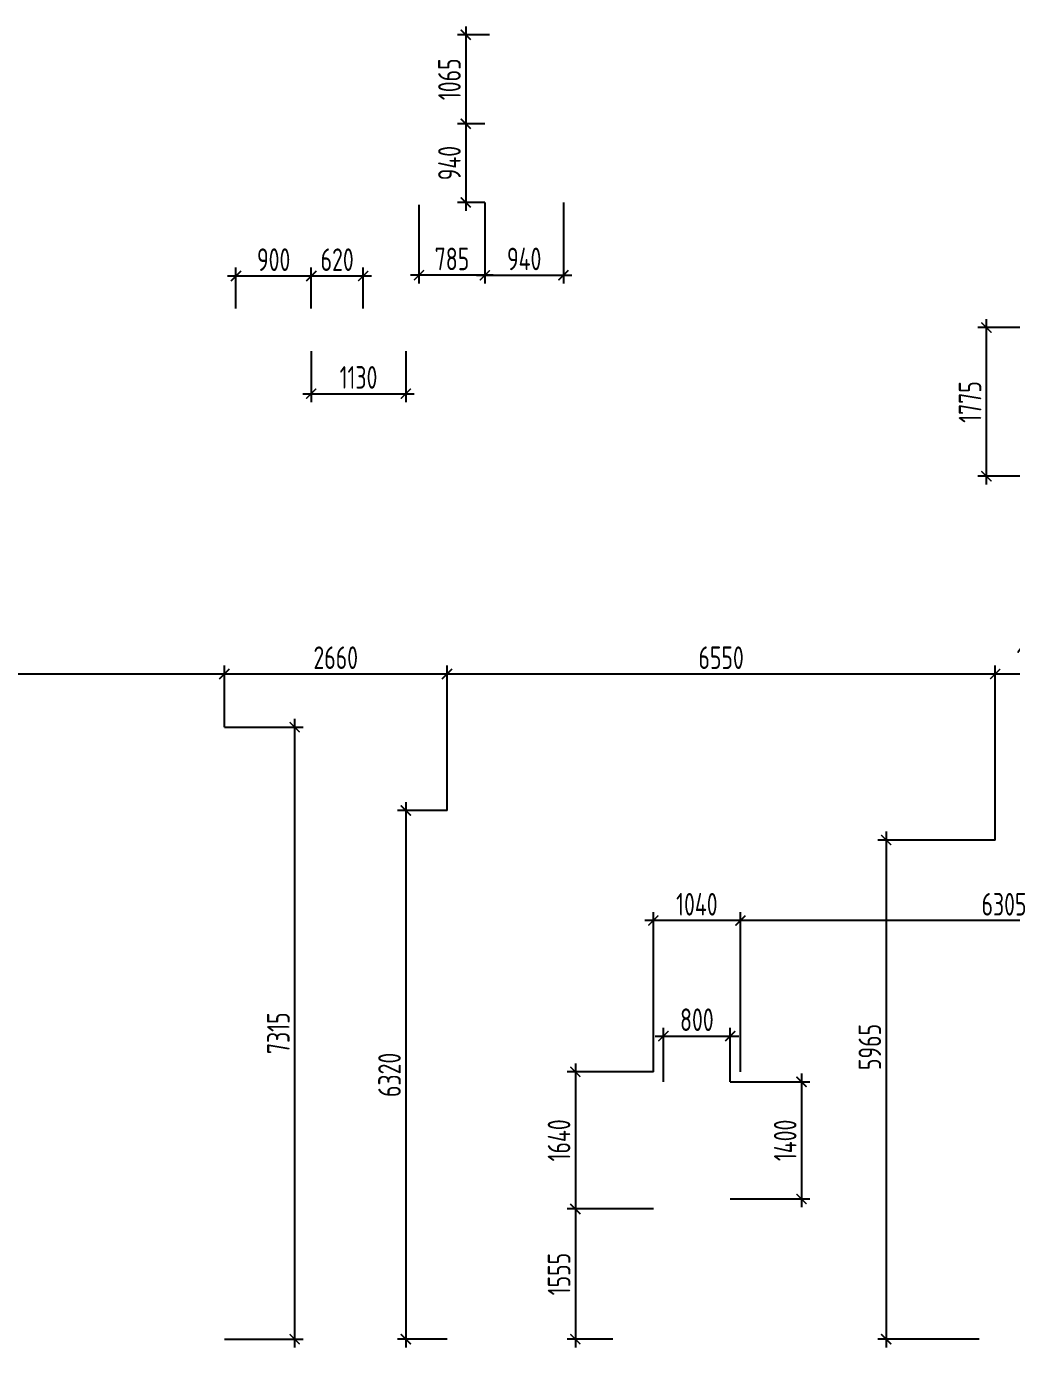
# Model space of a CAD drawing. Header units: millimetres. Extents: x -350007 to 536090, y -888 to 198380.
# Drawn here: x 221807 to 233581, y 115441 to 131231 of the extents above; entities that cross this region are included whole.
import ezdxf

# ---------------------------------------------------------------- set-up
doc = ezdxf.new("R2010")
doc.units = ezdxf.units.MM
doc.layers.add('АР_Размеры нов.', color=15, linetype='Continuous', lineweight=0)
doc.styles.add('ISOCPEUR', font='isocpeur.ttf', dxfattribs={"width": 0.7})
doc.dimstyles.new('R_100', dxfattribs={"dimtxt": 270, "dimasz": 120, "dimexe": 100, "dimexo": 0, "dimgap": 60, "dimtad": 1, "dimdec": 0, "dimrnd": 5, "dimzin": 0, "dimdsep": 46, "dimtxsty": 'ISOCPEUR', "dimblk": 'ARCHTICK', "dimcen": 0, "dimdle": 100, "dimclrd": 256, "dimclre": 256, "dimclrt": 256, "dimadec": 0, "dimazin": 0, "dimtfac": 2, "dimtdec": 0, "dimtofl": 0, "dimtmove": 1, "dimatfit": 3, "dimfxl": 1, "dimtvp": 3, "dimtolj": 1, "dimtzin": 0, "dimarcsym": 0})

# ---------------------------------------------------------------- blocks, each defined once
blk = doc.blocks.new('_ArchTick')
at = {"color": 0, "linetype": 'ByBlock', "const_width": 0.15}
blk.add_lwpolyline([(-0.5, -0.5), (0.5, 0.5)], dxfattribs=at)
blk = doc.blocks.new('*D4704')
at = {"layer": 'АР_Размеры нов.', "lineweight": -2, "transparency": 16777216}
for p, q in [((227058, 131231), (227058, 129967)), ((227341, 131131), (226958, 131131)), ((227286, 130067), (226958, 130067))]:
    blk.add_line(p, q, dxfattribs=at)
at = {"layer": 'АР_Размеры нов.', "lineweight": -2, "transparency": 16777216, "xscale": 120, "yscale": 120, "zscale": 120}
for p, rotation in [((227058, 131131), 90), ((227058, 130067), 270)]:
    blk.add_blockref('_ArchTick', p, dxfattribs=dict(at, rotation=rotation))
at = {"layer": 'АР_Размеры нов.', "transparency": 16777216, "insert": (226863, 130599), "char_height": 270, "attachment_point": 5, "rotation": 90, "style": 'ISOCPEUR'}
blk.add_mtext('\\A1;1065', dxfattribs=at)
blk = doc.blocks.new('*D4705')
at = {"layer": 'АР_Размеры нов.', "lineweight": -2, "transparency": 16777216}
for p, q in [((227058, 130167), (227058, 129027)), ((227286, 130067), (226958, 130067)), ((227286, 129127), (226958, 129127))]:
    blk.add_line(p, q, dxfattribs=at)
at = {"layer": 'АР_Размеры нов.', "lineweight": -2, "transparency": 16777216, "xscale": 120, "yscale": 120, "zscale": 120}
for p, rotation in [((227058, 130067), 90), ((227058, 129127), 270)]:
    blk.add_blockref('_ArchTick', p, dxfattribs=dict(at, rotation=rotation))
at = {"layer": 'АР_Размеры нов.', "transparency": 16777216, "insert": (226863, 129597), "char_height": 270, "attachment_point": 5, "rotation": 90, "style": 'ISOCPEUR'}
blk.add_mtext('\\A1;940', dxfattribs=at)
blk = doc.blocks.new('*D4706')
at = {"layer": 'АР_Размеры нов.', "lineweight": -2, "transparency": 16777216}
for p, q in [((226499, 129098), (226499, 128157)), ((227286, 129127), (227286, 128157)), ((227386, 128257), (226399, 128257))]:
    blk.add_line(p, q, dxfattribs=at)
at = {"layer": 'АР_Размеры нов.', "lineweight": -2, "transparency": 16777216, "xscale": 120, "yscale": 120, "zscale": 120, "rotation": 180}
blk.add_blockref('_ArchTick', (226499, 128257), dxfattribs=at)
at = {"layer": 'АР_Размеры нов.', "lineweight": -2, "transparency": 16777216, "xscale": 120, "yscale": 120, "zscale": 120}
blk.add_blockref('_ArchTick', (227286, 128257), dxfattribs=at)
at = {"layer": 'АР_Размеры нов.', "transparency": 16777216, "insert": (226893, 128452), "char_height": 270, "attachment_point": 5, "style": 'ISOCPEUR'}
blk.add_mtext('\\A1;785', dxfattribs=at)
blk = doc.blocks.new('*D4707')
at = {"layer": 'АР_Размеры нов.', "lineweight": -2, "transparency": 16777216}
for p, q in [((227286, 129127), (227286, 128157)), ((228225, 129128), (228225, 128157)), ((227186, 128257), (228325, 128257))]:
    blk.add_line(p, q, dxfattribs=at)
at = {"layer": 'АР_Размеры нов.', "lineweight": -2, "transparency": 16777216, "xscale": 120, "yscale": 120, "zscale": 120, "rotation": 180}
blk.add_blockref('_ArchTick', (227286, 128257), dxfattribs=at)
at = {"layer": 'АР_Размеры нов.', "lineweight": -2, "transparency": 16777216, "xscale": 120, "yscale": 120, "zscale": 120}
blk.add_blockref('_ArchTick', (228225, 128257), dxfattribs=at)
at = {"layer": 'АР_Размеры нов.', "transparency": 16777216, "insert": (227756, 128452), "char_height": 270, "attachment_point": 5, "style": 'ISOCPEUR'}
blk.add_mtext('\\A1;940', dxfattribs=at)
blk = doc.blocks.new('*D4615')
at = {"layer": 'АР_Размеры нов.', "lineweight": -2, "transparency": 16777216}
for p, q in [((230340, 118737), (230340, 120644)), ((236643, 118737), (236643, 120644)), ((236743, 120544), (230240, 120544))]:
    blk.add_line(p, q, dxfattribs=at)
at = {"layer": 'АР_Размеры нов.', "lineweight": -2, "transparency": 16777216, "xscale": 120, "yscale": 120, "zscale": 120, "rotation": 180}
blk.add_blockref('_ArchTick', (230340, 120544), dxfattribs=at)
at = {"layer": 'АР_Размеры нов.', "lineweight": -2, "transparency": 16777216, "xscale": 120, "yscale": 120, "zscale": 120}
blk.add_blockref('_ArchTick', (236643, 120544), dxfattribs=at)
at = {"layer": 'АР_Размеры нов.', "transparency": 16777216, "insert": (233491, 120739), "char_height": 270, "attachment_point": 5, "style": 'ISOCPEUR'}
blk.add_mtext('\\A1;6305', dxfattribs=at)
blk = doc.blocks.new('*D4616')
at = {"layer": 'АР_Размеры нов.', "lineweight": -2, "transparency": 16777216}
for p, q in [((229300, 118737), (229300, 120644)), ((230340, 118737), (230340, 120644)), ((230440, 120544), (229200, 120544))]:
    blk.add_line(p, q, dxfattribs=at)
at = {"layer": 'АР_Размеры нов.', "lineweight": -2, "transparency": 16777216, "xscale": 120, "yscale": 120, "zscale": 120, "rotation": 180}
blk.add_blockref('_ArchTick', (229300, 120544), dxfattribs=at)
at = {"layer": 'АР_Размеры нов.', "lineweight": -2, "transparency": 16777216, "xscale": 120, "yscale": 120, "zscale": 120}
blk.add_blockref('_ArchTick', (230340, 120544), dxfattribs=at)
at = {"layer": 'АР_Размеры нов.', "transparency": 16777216, "insert": (229820, 120739), "char_height": 270, "attachment_point": 5, "style": 'ISOCPEUR'}
blk.add_mtext('\\A1;1040', dxfattribs=at)
blk = doc.blocks.new('*D4617')
at = {"layer": 'АР_Размеры нов.', "lineweight": -2, "transparency": 16777216}
for p, q in [((229420, 118617), (229420, 119264)), ((230220, 118617), (230220, 119264)), ((229320, 119164), (230320, 119164))]:
    blk.add_line(p, q, dxfattribs=at)
at = {"layer": 'АР_Размеры нов.', "lineweight": -2, "transparency": 16777216, "xscale": 120, "yscale": 120, "zscale": 120, "rotation": 180}
blk.add_blockref('_ArchTick', (229420, 119164), dxfattribs=at)
at = {"layer": 'АР_Размеры нов.', "lineweight": -2, "transparency": 16777216, "xscale": 120, "yscale": 120, "zscale": 120}
blk.add_blockref('_ArchTick', (230220, 119164), dxfattribs=at)
at = {"layer": 'АР_Размеры нов.', "transparency": 16777216, "insert": (229820, 119359), "char_height": 270, "attachment_point": 5, "style": 'ISOCPEUR'}
blk.add_mtext('\\A1;800', dxfattribs=at)
blk = doc.blocks.new('*D4619')
at = {"layer": 'АР_Размеры нов.', "lineweight": -2, "transparency": 16777216}
for p, q in [((230220, 118617), (231171, 118617)), ((231071, 118717), (231071, 117117)), ((230220, 117217), (231171, 117217))]:
    blk.add_line(p, q, dxfattribs=at)
at = {"layer": 'АР_Размеры нов.', "lineweight": -2, "transparency": 16777216, "xscale": 120, "yscale": 120, "zscale": 120}
for p, rotation in [((231071, 118617), 90), ((231071, 117217), 270)]:
    blk.add_blockref('_ArchTick', p, dxfattribs=dict(at, rotation=rotation))
at = {"layer": 'АР_Размеры нов.', "transparency": 16777216, "insert": (230876, 117917), "char_height": 270, "attachment_point": 5, "rotation": 90, "style": 'ISOCPEUR'}
blk.add_mtext('\\A1;1400', dxfattribs=at)
blk = doc.blocks.new('*D4620')
at = {"layer": 'АР_Размеры нов.', "lineweight": -2, "transparency": 16777216}
for p, q in [((228368, 118837), (228368, 116997)), ((229300, 118737), (228268, 118737)), ((229300, 117097), (228268, 117097))]:
    blk.add_line(p, q, dxfattribs=at)
at = {"layer": 'АР_Размеры нов.', "lineweight": -2, "transparency": 16777216, "xscale": 120, "yscale": 120, "zscale": 120}
for p, rotation in [((228368, 118737), 90), ((228368, 117097), 270)]:
    blk.add_blockref('_ArchTick', p, dxfattribs=dict(at, rotation=rotation))
at = {"layer": 'АР_Размеры нов.', "transparency": 16777216, "insert": (228173, 117917), "char_height": 270, "attachment_point": 5, "rotation": 90, "style": 'ISOCPEUR'}
blk.add_mtext('\\A1;1640', dxfattribs=at)
blk = doc.blocks.new('*D4621')
at = {"layer": 'АР_Размеры нов.', "lineweight": -2, "transparency": 16777216}
for p, q in [((228368, 117197), (228368, 115441)), ((229300, 117097), (228268, 117097)), ((228817, 115541), (228268, 115541))]:
    blk.add_line(p, q, dxfattribs=at)
at = {"layer": 'АР_Размеры нов.', "lineweight": -2, "transparency": 16777216, "xscale": 120, "yscale": 120, "zscale": 120}
for p, rotation in [((228368, 117097), 90), ((228368, 115541), 270)]:
    blk.add_blockref('_ArchTick', p, dxfattribs=dict(at, rotation=rotation))
at = {"layer": 'АР_Размеры нов.', "transparency": 16777216, "insert": (228173, 116319), "char_height": 270, "attachment_point": 5, "rotation": 90, "style": 'ISOCPEUR'}
blk.add_mtext('\\A1;1555', dxfattribs=at)
blk = doc.blocks.new('*D4624')
at = {"layer": 'АР_Размеры нов.', "lineweight": -2, "transparency": 16777216}
for p, q in [((233790, 127631), (233180, 127631)), ((233280, 125754), (233280, 127731)), ((233848, 125854), (233180, 125854))]:
    blk.add_line(p, q, dxfattribs=at)
at = {"layer": 'АР_Размеры нов.', "lineweight": -2, "transparency": 16777216, "xscale": 120, "yscale": 120, "zscale": 120}
for p, rotation in [((233280, 127631), 90), ((233280, 125854), 270)]:
    blk.add_blockref('_ArchTick', p, dxfattribs=dict(at, rotation=rotation))
at = {"layer": 'АР_Размеры нов.', "transparency": 16777216, "insert": (233085, 126742), "char_height": 270, "attachment_point": 5, "rotation": 90, "style": 'ISOCPEUR'}
blk.add_mtext('\\A1;1775', dxfattribs=at)
blk = doc.blocks.new('*D4628')
at = {"layer": 'АР_Размеры нов.', "lineweight": -2, "transparency": 16777216}
for p, q in [((234485, 123491), (233285, 123491)), ((233385, 121507), (233385, 123591)), ((234385, 121502), (234385, 123591))]:
    blk.add_line(p, q, dxfattribs=at)
at = {"layer": 'АР_Размеры нов.', "lineweight": -2, "transparency": 16777216, "xscale": 120, "yscale": 120, "zscale": 120, "rotation": 180}
blk.add_blockref('_ArchTick', (233385, 123491), dxfattribs=at)
at = {"layer": 'АР_Размеры нов.', "lineweight": -2, "transparency": 16777216, "xscale": 120, "yscale": 120, "zscale": 120}
blk.add_blockref('_ArchTick', (234385, 123491), dxfattribs=at)
at = {"layer": 'АР_Размеры нов.', "transparency": 16777216, "insert": (233885, 123686), "char_height": 270, "attachment_point": 5, "style": 'ISOCPEUR'}
blk.add_mtext('\\A1;1000', dxfattribs=at)
blk = doc.blocks.new('*D4629')
at = {"layer": 'АР_Размеры нов.', "lineweight": -2, "transparency": 16777216}
for p, q in [((233485, 123491), (226734, 123491)), ((226834, 121860), (226834, 123591)), ((233385, 121507), (233385, 123591))]:
    blk.add_line(p, q, dxfattribs=at)
at = {"layer": 'АР_Размеры нов.', "lineweight": -2, "transparency": 16777216, "xscale": 120, "yscale": 120, "zscale": 120, "rotation": 180}
blk.add_blockref('_ArchTick', (226834, 123491), dxfattribs=at)
at = {"layer": 'АР_Размеры нов.', "lineweight": -2, "transparency": 16777216, "xscale": 120, "yscale": 120, "zscale": 120}
blk.add_blockref('_ArchTick', (233385, 123491), dxfattribs=at)
at = {"layer": 'АР_Размеры нов.', "transparency": 16777216, "insert": (230110, 123686), "char_height": 270, "attachment_point": 5, "style": 'ISOCPEUR'}
blk.add_mtext('\\A1;6550', dxfattribs=at)
blk = doc.blocks.new('*D4630')
at = {"layer": 'АР_Размеры нов.', "lineweight": -2, "transparency": 16777216}
for p, q in [((226934, 123491), (224073, 123491)), ((224173, 122855), (224173, 123591)), ((226834, 121860), (226834, 123591))]:
    blk.add_line(p, q, dxfattribs=at)
at = {"layer": 'АР_Размеры нов.', "lineweight": -2, "transparency": 16777216, "xscale": 120, "yscale": 120, "zscale": 120, "rotation": 180}
blk.add_blockref('_ArchTick', (224173, 123491), dxfattribs=at)
at = {"layer": 'АР_Размеры нов.', "lineweight": -2, "transparency": 16777216, "xscale": 120, "yscale": 120, "zscale": 120}
blk.add_blockref('_ArchTick', (226834, 123491), dxfattribs=at)
at = {"layer": 'АР_Размеры нов.', "transparency": 16777216, "insert": (225504, 123686), "char_height": 270, "attachment_point": 5, "style": 'ISOCPEUR'}
blk.add_mtext('\\A1;2660', dxfattribs=at)
blk = doc.blocks.new('*D4631')
at = {"layer": 'АР_Размеры нов.', "lineweight": -2, "transparency": 16777216}
for p, q in [((216805, 124601), (216805, 123391)), ((224273, 123491), (216705, 123491)), ((224173, 122855), (224173, 123591))]:
    blk.add_line(p, q, dxfattribs=at)
at = {"layer": 'АР_Размеры нов.', "lineweight": -2, "transparency": 16777216, "xscale": 120, "yscale": 120, "zscale": 120, "rotation": 180}
blk.add_blockref('_ArchTick', (216805, 123491), dxfattribs=at)
at = {"layer": 'АР_Размеры нов.', "lineweight": -2, "transparency": 16777216, "xscale": 120, "yscale": 120, "zscale": 120}
blk.add_blockref('_ArchTick', (224173, 123491), dxfattribs=at)
at = {"layer": 'АР_Размеры нов.', "transparency": 16777216, "insert": (220489, 123686), "char_height": 270, "attachment_point": 5, "style": 'ISOCPEUR'}
blk.add_mtext('\\A1;7370', dxfattribs=at)
blk = doc.blocks.new('*D4632')
at = {"layer": 'АР_Размеры нов.', "lineweight": -2, "transparency": 16777216}
for p, q in [((226342, 121960), (226342, 115441)), ((226834, 121860), (226242, 121860)), ((226834, 115541), (226242, 115541))]:
    blk.add_line(p, q, dxfattribs=at)
at = {"layer": 'АР_Размеры нов.', "lineweight": -2, "transparency": 16777216, "xscale": 120, "yscale": 120, "zscale": 120}
for p, rotation in [((226342, 121860), 90), ((226342, 115541), 270)]:
    blk.add_blockref('_ArchTick', p, dxfattribs=dict(at, rotation=rotation))
at = {"layer": 'АР_Размеры нов.', "transparency": 16777216, "insert": (226147, 118700), "char_height": 270, "attachment_point": 5, "rotation": 90, "style": 'ISOCPEUR'}
blk.add_mtext('\\A1;6320', dxfattribs=at)
blk = doc.blocks.new('*D4633')
at = {"layer": 'АР_Размеры нов.', "lineweight": -2, "transparency": 16777216}
for p, q in [((224173, 122855), (225113, 122855)), ((225013, 122955), (225013, 115441)), ((224173, 115541), (225113, 115541))]:
    blk.add_line(p, q, dxfattribs=at)
at = {"layer": 'АР_Размеры нов.', "lineweight": -2, "transparency": 16777216, "xscale": 120, "yscale": 120, "zscale": 120}
for p, rotation in [((225013, 122855), 90), ((225013, 115541), 270)]:
    blk.add_blockref('_ArchTick', p, dxfattribs=dict(at, rotation=rotation))
at = {"layer": 'АР_Размеры нов.', "transparency": 16777216, "insert": (224818, 119198), "char_height": 270, "attachment_point": 5, "rotation": 90, "style": 'ISOCPEUR'}
blk.add_mtext('\\A1;7315', dxfattribs=at)
blk = doc.blocks.new('*D4638')
at = {"layer": 'АР_Размеры нов.', "lineweight": -2, "transparency": 16777216}
for p, q in [((232082, 121607), (232082, 115441)), ((233385, 121507), (231982, 121507)), ((233194, 115541), (231982, 115541))]:
    blk.add_line(p, q, dxfattribs=at)
at = {"layer": 'АР_Размеры нов.', "lineweight": -2, "transparency": 16777216, "xscale": 120, "yscale": 120, "zscale": 120}
for p, rotation in [((232082, 121507), 90), ((232082, 115541), 270)]:
    blk.add_blockref('_ArchTick', p, dxfattribs=dict(at, rotation=rotation))
at = {"layer": 'АР_Размеры нов.', "transparency": 16777216, "insert": (231887, 119033), "char_height": 270, "attachment_point": 5, "rotation": 90, "style": 'ISOCPEUR'}
blk.add_mtext('\\A1;5965', dxfattribs=at)
blk = doc.blocks.new('*D7221')
at = {"layer": 'АР_Размеры нов.', "lineweight": -2, "transparency": 16777216}
for p, q in [((224212, 128248), (225312, 128248)), ((224312, 127861), (224312, 128348)), ((225212, 127861), (225212, 128348))]:
    blk.add_line(p, q, dxfattribs=at)
at = {"layer": 'АР_Размеры нов.', "lineweight": -2, "transparency": 16777216, "xscale": 120, "yscale": 120, "zscale": 120, "rotation": 180}
blk.add_blockref('_ArchTick', (224312, 128248), dxfattribs=at)
at = {"layer": 'АР_Размеры нов.', "lineweight": -2, "transparency": 16777216, "xscale": 120, "yscale": 120, "zscale": 120}
blk.add_blockref('_ArchTick', (225212, 128248), dxfattribs=at)
at = {"layer": 'АР_Размеры нов.', "transparency": 16777216, "insert": (224762, 128443), "char_height": 270, "attachment_point": 5, "style": 'ISOCPEUR'}
blk.add_mtext('\\A1;900', dxfattribs=at)
blk = doc.blocks.new('*D7222')
at = {"layer": 'АР_Размеры нов.', "lineweight": -2, "transparency": 16777216}
for p, q in [((225112, 128248), (225931, 128248)), ((225212, 127861), (225212, 128348)), ((225831, 127861), (225831, 128348))]:
    blk.add_line(p, q, dxfattribs=at)
at = {"layer": 'АР_Размеры нов.', "lineweight": -2, "transparency": 16777216, "xscale": 120, "yscale": 120, "zscale": 120}
for p, rotation in [((225212, 128248), 179.9999999999806), ((225831, 128248), 359.9999999999806)]:
    blk.add_blockref('_ArchTick', p, dxfattribs=dict(at, rotation=rotation))
at = {"layer": 'АР_Размеры нов.', "transparency": 16777216, "insert": (225521, 128443), "char_height": 270, "attachment_point": 5, "style": 'ISOCPEUR'}
blk.add_mtext('\\A1;620', dxfattribs=at)
blk = doc.blocks.new('*D7223')
at = {"layer": 'АР_Размеры нов.', "lineweight": -2, "transparency": 16777216}
for p, q in [((225211, 127351), (225211, 126741)), ((226341, 127351), (226341, 126741)), ((225111, 126841), (226441, 126841))]:
    blk.add_line(p, q, dxfattribs=at)
at = {"layer": 'АР_Размеры нов.', "lineweight": -2, "transparency": 16777216, "xscale": 120, "yscale": 120, "zscale": 120, "rotation": 180}
blk.add_blockref('_ArchTick', (225211, 126841), dxfattribs=at)
at = {"layer": 'АР_Размеры нов.', "lineweight": -2, "transparency": 16777216, "xscale": 120, "yscale": 120, "zscale": 120}
blk.add_blockref('_ArchTick', (226341, 126841), dxfattribs=at)
at = {"layer": 'АР_Размеры нов.', "transparency": 16777216, "insert": (225776, 127036), "char_height": 270, "attachment_point": 5, "style": 'ISOCPEUR'}
blk.add_mtext('\\A1;1130', dxfattribs=at)

msp = doc.modelspace()

# ---------------------------------------------------------------- dimensions: what is measured, and where the dimension line sits
at = {"layer": 'АР_Размеры нов.'}
for base, p1, p2, angle, picture, middle in [((227058.4, 130067.4), (227341.4, 131130.7), (227286.2, 130067.4), 90, '*D4704', (226863.4, 130599.1)), ((227058.4, 129127.4), (227286.2, 130067.4), (227286.2, 129127.4), 90, '*D4705', (226863.4, 129597.4)), ((225830.6, 128248), (225211.5, 127860.7), (225830.6, 127860.7), 180, '*D7222', (225521, 128443)), ((233279.5, 127630.7), (233848, 125853.7), (233790.4, 127630.7), 90, '*D4624', (233084.5, 126742.2)), ((225013.3, 115540.7), (224173.2, 122854.6), (224173.2, 115540.7), 90, '*D4633', (224818.3, 119197.6)), ((226342.2, 115540.7), (226834.3, 121859.9), (226834.3, 115540.7), 90, '*D4632', (226147.2, 118700.3)), ((228368.2, 117096.9), (229299.7, 118736.9), (229299.7, 117096.9), 90, '*D4620', (228173.2, 117916.9)), ((231071, 117216.9), (230219.7, 118616.9), (230219.7, 117216.9), 90, '*D4619', (230876, 117916.9)), ((228368.2, 115540.7), (229299.7, 117096.9), (228817.4, 115540.7), 90, '*D4621', (228173.2, 116318.8))]:
    dim = msp.add_linear_dim(base=base, p1=p1, p2=p2, angle=angle, dimstyle='R_100', override={"dimpost": '\\X'}, dxfattribs=at)
    dim.commit()
    dim.dimension.update_dxf_attribs({"geometry": picture, "text_midpoint": middle})
for base, p1, p2, picture, middle in [((226499.2, 128256.7), (227286.2, 129127.4), (226499.2, 129098), '*D4706', (226892.7, 128451.7)), ((228225.3, 128256.7), (227286.2, 129127.4), (228225.3, 129127.5), '*D4707', (227755.7, 128451.7)), ((226340.6, 126840.8), (225211.5, 127350.7), (226340.6, 127350.7), '*D7223', (225776, 127035.8)), ((216805.4, 123490.5), (224173.2, 122854.6), (216805.4, 124600.7), '*D4631', (220489.3, 123685.5)), ((224173.2, 123490.5), (226834.3, 121859.9), (224173.2, 122854.6), '*D4630', (225503.7, 123685.5)), ((226834.3, 123490.5), (233385.2, 121506.6), (226834.3, 121859.9), '*D4629', (230109.8, 123685.5)), ((233385.2, 123490.5), (234385.3, 121502), (233385.2, 121506.6), '*D4628', (233885.2, 123685.5)), ((229299.7, 120543.9), (230339.7, 118736.9), (229299.7, 118736.9), '*D4616', (229819.7, 120738.9)), ((230339.7, 120543.9), (236643, 118736.9), (230339.7, 118736.9), '*D4615', (233491.4, 120738.9)), ((230219.7, 119163.6), (229419.7, 118616.9), (230219.7, 118616.9), '*D4617', (229819.7, 119358.6))]:
    dim = msp.add_linear_dim(base=base, p1=p1, p2=p2, dimstyle='R_100', override={"dimpost": '\\X'}, dxfattribs=at)
    dim.commit()
    dim.dimension.update_dxf_attribs({"geometry": picture, "text_midpoint": middle})
dim = msp.add_aligned_dim(p1=(224311.5, 127860.7), p2=(225211.5, 127860.7), distance=387.3, dimstyle='R_100', override={"dimpost": '\\X'}, dxfattribs=at)
dim.commit()
dim.dimension.update_dxf_attribs({"geometry": '*D7221', "text_midpoint": (224761.5, 128443)})
dim = msp.add_linear_dim(base=(232082.2, 115540.7), p1=(233385.2, 121506.6), p2=(233194.5, 115540.7), angle=90, dimstyle='R_100', override={"dimpost": '\\X'}, dxfattribs=at)
dim.commit()
dim.dimension.update_dxf_attribs({"geometry": '*D4638', "text_midpoint": (232082.2, 119033), "dimtype": 160})

doc.saveas('drawing.dxf')
